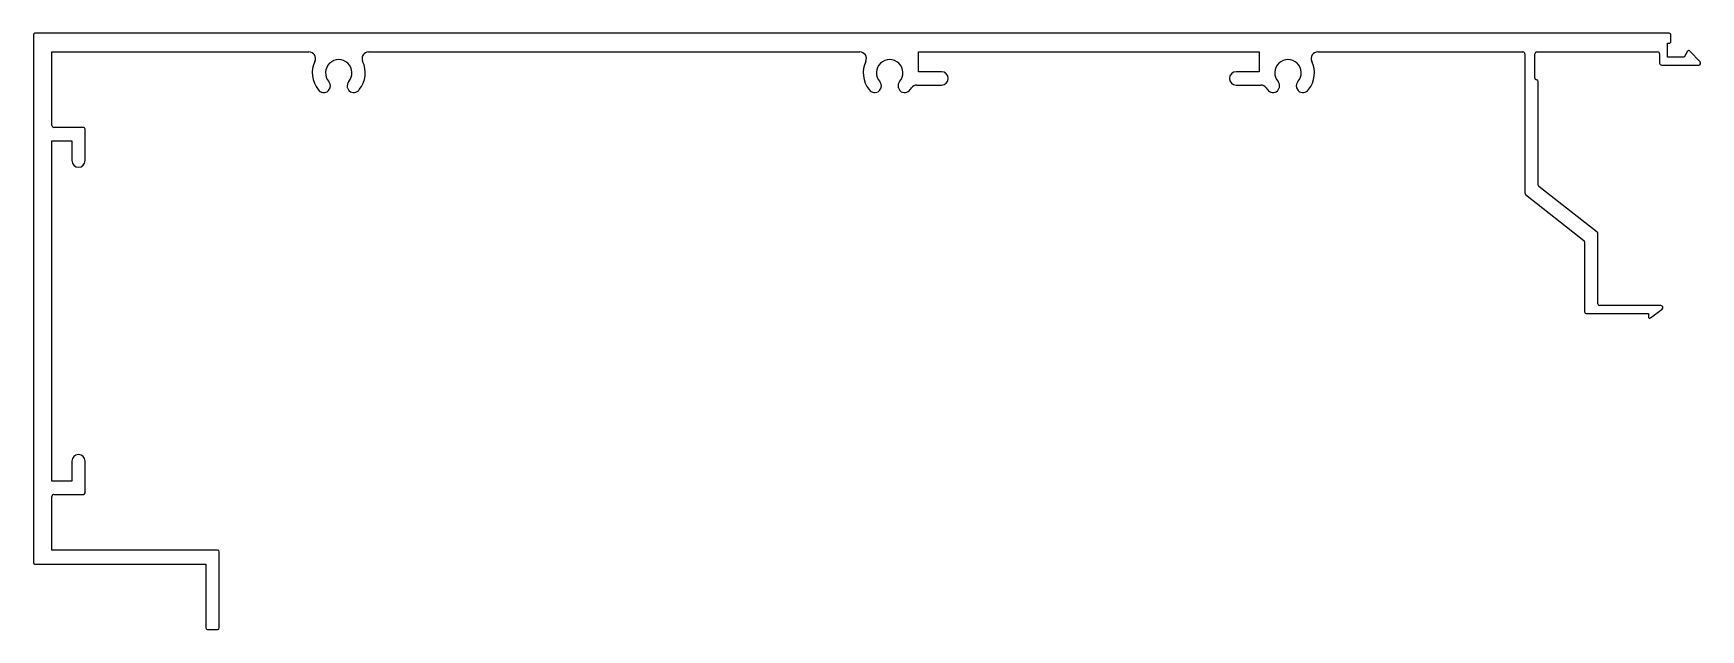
# Model space of a CAD drawing. Extents: x 2201 to 2452, y 1802 to 1892.
import ezdxf

# ---------------------------------------------------------------- set-up
doc = ezdxf.new("R2010")
doc.units = 0
doc.layers.get('0').update_dxf_attribs({"linetype": 'CONTINUOUS'})

msp = doc.modelspace()

# ---------------------------------------------------------------- linework, layer by layer
for p, q in [((2200.98, 1892.05), (2200.98, 1812.55)), ((2447.41, 1892.3), (2201.23, 1892.3)), ((2447.66, 1891.1), (2447.66, 1892.05)), ((2203.78, 1878.41), (2203.78, 1889.5)), ((2203.78, 1889.5), (2242.49, 1889.5)), ((2251.49, 1889.5), (2325.47, 1889.5)), ((2334.31, 1886.5), (2334.31, 1889.5)), ((2334.31, 1889.5), (2385.63, 1889.5)), ((2385.63, 1889.5), (2385.63, 1886.5)), ((2394.47, 1889.5), (2425.36, 1889.5)), ((2425.66, 1889.2), (2425.66, 1868.24)), ((2427.16, 1885.55), (2427.16, 1889.2)), ((2427.46, 1889.5), (2445.66, 1889.5)), ((2445.96, 1889.2), (2445.96, 1887.8)), ((2447.16, 1888.7), (2447.16, 1890.8)), ((2447.16, 1890.8), (2447.36, 1890.8)), ((2449.66, 1888.7), (2447.16, 1888.7)), ((2450.17, 1889.59), (2449.66, 1888.7)), ((2452.05, 1888), (2450.49, 1889.63)), ((2337.8, 1886.5), (2334.31, 1886.5)), ((2385.63, 1886.5), (2382.15, 1886.5)), ((2446.26, 1887.5), (2451.84, 1887.5)), ((2245.46, 1883.68), (2245.69, 1884.08)), ((2248.29, 1884.08), (2248.52, 1883.68)), ((2328.44, 1883.68), (2328.67, 1884.08)), ((2331.28, 1884.08), (2331.5, 1883.68)), ((2334.08, 1884.5), (2337.8, 1884.5)), ((2382.15, 1884.5), (2385.87, 1884.5)), ((2388.44, 1883.68), (2388.67, 1884.08)), ((2391.28, 1884.08), (2391.5, 1883.68)), ((2427.66, 1869.43), (2427.66, 1885.05)), ((2208.53, 1878.11), (2204.08, 1878.11)), ((2208.78, 1873.11), (2208.78, 1877.86)), ((2203.78, 1824.8), (2203.78, 1876.11)), ((2203.78, 1876.11), (2206.78, 1876.11)), ((2206.78, 1876.11), (2206.78, 1873.11)), ((2436.54, 1862.32), (2427.77, 1869.19)), ((2425.77, 1868), (2434.54, 1861.08)), ((2436.66, 1851.5), (2436.66, 1862.08)), ((2434.66, 1860.85), (2434.66, 1850.3)), ((2446.15, 1851.25), (2436.91, 1851.25)), ((2434.91, 1850.05), (2444.26, 1850.05)), ((2444.26, 1850.05), (2444.26, 1849.55)), ((2444.58, 1849.39), (2446.33, 1850.71)), ((2206.78, 1827.8), (2206.78, 1824.8)), ((2208.78, 1823.05), (2208.78, 1827.8)), ((2206.78, 1824.8), (2203.78, 1824.8)), ((2203.78, 1814.41), (2203.78, 1822.5)), ((2204.08, 1822.8), (2208.53, 1822.8)), ((2228.73, 1814.41), (2203.78, 1814.41)), ((2228.98, 1802.66), (2228.98, 1814.16)), ((2201.23, 1812.3), (2226.98, 1812.3)), ((2226.98, 1812.3), (2226.98, 1802.66)), ((2227.23, 1802.41), (2228.73, 1802.41))]:
    msp.add_line(p, q)
for centre, radius, start, end in [((2201.23, 1892.05), 0.25, 90, 180), ((2447.41, 1892.05), 0.25, 0, 90), ((2242.49, 1888.5), 1, 334.3552, 90), ((2251.49, 1888.5), 1, 90, 205.6448), ((2325.47, 1888.5), 1, 334.3552, 90), ((2394.47, 1888.5), 1, 90, 205.6448), ((2425.36, 1889.2), 0.3, 0, 90), ((2427.46, 1889.2), 0.3, 90, 180), ((2445.66, 1889.2), 0.3, 0, 90), ((2447.36, 1891.1), 0.3, 270, 360), ((2450.35, 1889.5), 0.2, 43.7397, 151.6151), ((2246.99, 1886.34), 3.99, 154.3552, 219.2043), ((2246.99, 1886.34), 1.99, 318.8604, 221.1396), ((2246.99, 1886.34), 3.99, 320.7957, 25.6448), ((2329.97, 1886.34), 3.99, 154.3552, 219.2043), ((2329.97, 1886.34), 1.99, 318.8604, 221.1396), ((2337.8, 1885.5), 1, 270, 90), ((2382.15, 1885.5), 1, 90, 270), ((2389.97, 1886.34), 1.99, 318.8604, 221.1396), ((2389.97, 1886.34), 3.99, 320.7957, 25.6448), ((2446.26, 1887.8), 0.3, 180, 270), ((2451.84, 1887.8), 0.3, 270, 43.7397), ((2244.73, 1884.36), 1, 213.4188, 312.3624), ((2245.24, 1883.81), 0.25, 312.3624, 330), ((2244.73, 1884.36), 1, 347.6376, 41.1396), ((2245.47, 1884.2), 0.25, 330, 347.6376), ((2249.25, 1884.36), 1, 138.8604, 192.4012), ((2248.51, 1884.2), 0.25, 192.4012, 210), ((2248.74, 1883.81), 0.25, 210, 227.5988), ((2249.25, 1884.36), 1, 227.5988, 326.5812), ((2327.72, 1884.36), 1, 213.4188, 312.3624), ((2328.23, 1883.81), 0.25, 312.3624, 330), ((2327.72, 1884.36), 1, 347.6376, 41.1396), ((2328.45, 1884.2), 0.25, 330, 347.6376), ((2332.23, 1884.36), 1, 138.8604, 192.4012), ((2331.49, 1884.2), 0.25, 192.4012, 210), ((2331.72, 1883.81), 0.25, 210, 227.5988), ((2332.23, 1884.36), 1, 227.5988, 326.5812), ((2329.97, 1886.34), 3.99, 320.7957, 325.329), ((2334.08, 1883.5), 1, 90, 145.329), ((2385.87, 1883.5), 1, 34.671, 90), ((2389.97, 1886.34), 3.99, 214.671, 219.2043), ((2387.72, 1884.36), 1, 213.4188, 312.3624), ((2388.23, 1883.81), 0.25, 312.3624, 330), ((2387.72, 1884.36), 1, 347.6376, 41.1396), ((2388.45, 1884.2), 0.25, 330, 347.6376), ((2392.23, 1884.36), 1, 138.8604, 192.4012), ((2391.49, 1884.2), 0.25, 192.4012, 210), ((2391.72, 1883.81), 0.25, 210, 227.5988), ((2392.23, 1884.36), 1, 227.5988, 326.5812), ((2427.41, 1885.55), 0.25, 180, 270), ((2427.41, 1885.05), 0.25, 0, 90), ((2204.08, 1878.41), 0.3, 180, 270), ((2208.53, 1877.86), 0.25, 0, 90), ((2207.78, 1873.11), 1, 180, 0), ((2427.96, 1869.43), 0.3, 180, 231.8992), ((2425.96, 1868.24), 0.3, 180, 231.737), ((2434.36, 1860.85), 0.3, 0, 51.737), ((2436.36, 1862.08), 0.3, 0, 51.8992), ((2436.91, 1851.5), 0.25, 180, 270), ((2446.15, 1850.95), 0.3, 306.9209, 90), ((2434.91, 1850.3), 0.25, 180, 270), ((2444.46, 1849.55), 0.2, 180, 308.2319), ((2207.78, 1827.8), 1, 0, 180), ((2204.08, 1822.5), 0.3, 90, 180), ((2208.53, 1823.05), 0.25, 270, 360), ((2228.73, 1814.16), 0.25, 0, 90), ((2201.23, 1812.55), 0.25, 180, 270), ((2227.23, 1802.66), 0.25, 180, 270), ((2228.73, 1802.66), 0.25, 270, 0)]:
    msp.add_arc(centre, radius, start, end)

doc.saveas('drawing.dxf')
